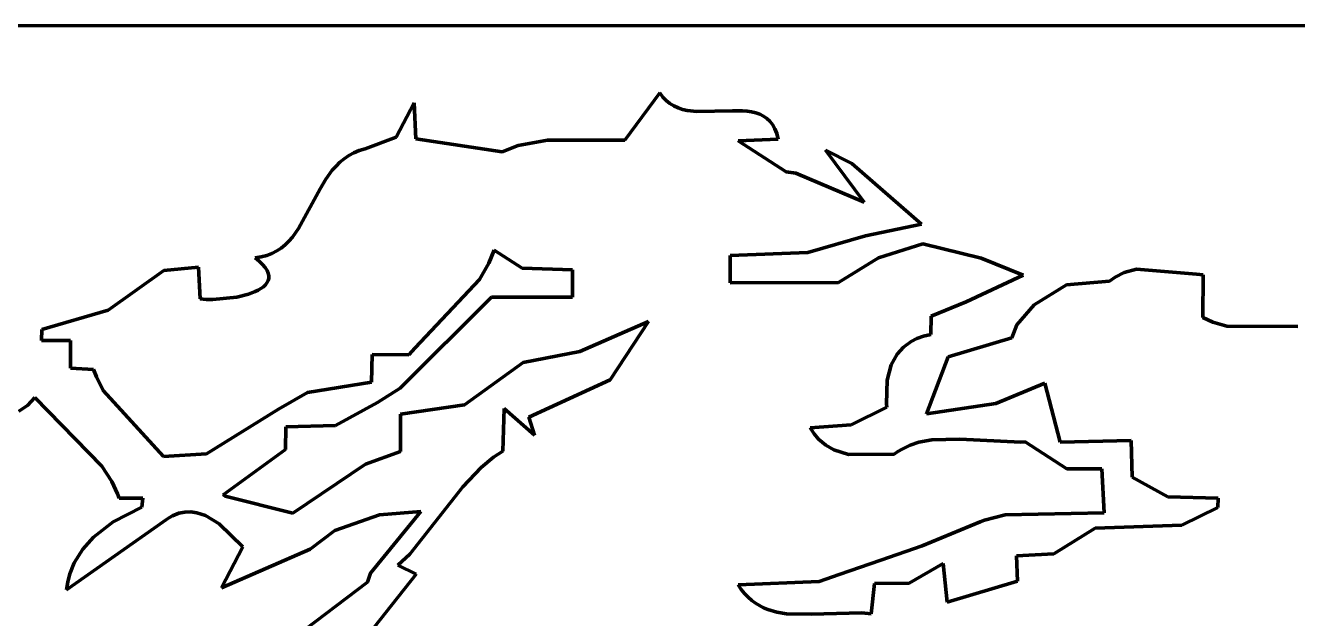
# Model space of a CAD drawing. Header units: millimetres. Extents: x 0 to 6.58, y 0 to 6.88.
# Drawn here: x 2.984 to 4.216, y 6.3 to 6.875 of the extents above; entities that cross this region are included whole.
import ezdxf

# ---------------------------------------------------------------- set-up
doc = ezdxf.new("R2010")
doc.units = ezdxf.units.MM
doc.layers.add('color#020202ff', color=7, linetype='CONTINUOUS', lineweight=100)
doc.layers.add('color#ffffffff', color=7, linetype='CONTINUOUS', lineweight=100)

msp = doc.modelspace()

# ---------------------------------------------------------------- linework, layer by layer
at = {"layer": 'color#020202ff'}
for p, q in [((3.5646, 6.7639), (3.5985, 6.8095)), ((3.5985, 6.8095), (3.6014, 6.8055)), ((3.6014, 6.8055), (3.6047, 6.8021)), ((3.6047, 6.8021), (3.6082, 6.7992)), ((3.3431, 6.7668), (3.3605, 6.7999)), ((3.3605, 6.7999), (3.3621, 6.7649)), ((3.6082, 6.7992), (3.6121, 6.7969)), ((3.6121, 6.7969), (3.6161, 6.795)), ((3.6161, 6.795), (3.6204, 6.7936)), ((3.6204, 6.7936), (3.6249, 6.7926)), ((3.6249, 6.7926), (3.6343, 6.7915)), ((3.6343, 6.7915), (3.669, 6.7923)), ((3.669, 6.7923), (3.6784, 6.7921)), ((3.6784, 6.7921), (3.6829, 6.7918)), ((3.6829, 6.7918), (3.6872, 6.7911)), ((3.6872, 6.7911), (3.6913, 6.7902)), ((3.6913, 6.7902), (3.6952, 6.7888)), ((3.6952, 6.7888), (3.6988, 6.7871)), ((3.6988, 6.7871), (3.7021, 6.7848)), ((3.7021, 6.7848), (3.705, 6.7821)), ((3.705, 6.7821), (3.7076, 6.7788)), ((3.7076, 6.7788), (3.7099, 6.7748)), ((3.3131, 6.7555), (3.3431, 6.7668)), ((3.3621, 6.7649), (3.4458, 6.7523)), ((3.4614, 6.7585), (3.4897, 6.7637)), ((3.4897, 6.7637), (3.5646, 6.7639)), ((3.713, 6.7648), (3.6742, 6.7631)), ((3.7099, 6.7748), (3.7117, 6.7702)), ((3.7117, 6.7702), (3.713, 6.7648)), ((3.2973, 6.7488), (3.3021, 6.7515)), ((3.3021, 6.7515), (3.3074, 6.7537)), ((3.3074, 6.7537), (3.3131, 6.7555)), ((3.4458, 6.7523), (3.4614, 6.7585)), ((3.6742, 6.7631), (3.7207, 6.733)), ((3.7963, 6.7035), (3.7589, 6.754)), ((3.7589, 6.754), (3.7845, 6.7412)), ((3.2813, 6.7346), (3.2849, 6.7386)), ((3.2849, 6.7386), (3.2887, 6.7424)), ((3.2887, 6.7424), (3.2928, 6.7458)), ((3.2928, 6.7458), (3.2973, 6.7488)), ((3.7845, 6.7412), (3.8519, 6.6824)), ((3.275, 6.7259), (3.2813, 6.7346)), ((3.7207, 6.733), (3.7301, 6.7319)), ((3.7301, 6.7319), (3.7963, 6.7035)), ((3.2487, 6.6781), (3.2694, 6.7166)), ((3.2694, 6.7166), (3.275, 6.7259)), ((3.2427, 6.6697), (3.2487, 6.6781)), ((3.8519, 6.6824), (3.7977, 6.6711)), ((3.2357, 6.6624), (3.2393, 6.6659)), ((3.2393, 6.6659), (3.2427, 6.6697)), ((3.7977, 6.6711), (3.7417, 6.655)), ((3.2179, 6.6521), (3.2229, 6.654)), ((3.2229, 6.654), (3.2275, 6.6564)), ((3.2275, 6.6564), (3.2318, 6.6592)), ((3.2318, 6.6592), (3.2357, 6.6624)), ((3.4379, 6.6572), (3.4328, 6.6444)), ((3.4653, 6.6397), (3.4379, 6.6572)), ((3.7417, 6.655), (3.6667, 6.6521)), ((3.8103, 6.6496), (3.8533, 6.6633)), ((3.8533, 6.6633), (3.9095, 6.6495)), ((3.1182, 6.6375), (3.1516, 6.6406)), ((3.1516, 6.6406), (3.1533, 6.6098)), ((3.2066, 6.6497), (3.2125, 6.6506)), ((3.2106, 6.6464), (3.2066, 6.6497)), ((3.2138, 6.6433), (3.2106, 6.6464)), ((3.2125, 6.6506), (3.2179, 6.6521)), ((3.2163, 6.6403), (3.2138, 6.6433)), ((3.2181, 6.6374), (3.2163, 6.6403)), ((3.4328, 6.6444), (3.4237, 6.6287)), ((3.6667, 6.6521), (3.6666, 6.6255)), ((3.7714, 6.6257), (3.8103, 6.6496)), ((3.9095, 6.6495), (3.9504, 6.6329)), ((3.0643, 6.5991), (3.1182, 6.6375)), ((3.2192, 6.6348), (3.2181, 6.6374)), ((3.2191, 6.6276), (3.2197, 6.6298)), ((3.2197, 6.6322), (3.2192, 6.6348)), ((3.2197, 6.6298), (3.2197, 6.6322)), ((3.4237, 6.6287), (3.3615, 6.5623)), ((3.5139, 6.638), (3.4653, 6.6397)), ((3.5139, 6.6114), (3.5139, 6.638)), ((3.9504, 6.6329), (3.8952, 6.6069)), ((4.0339, 6.6271), (4.0394, 6.6311)), ((4.0394, 6.6311), (4.0481, 6.6354)), ((4.0481, 6.6354), (4.0602, 6.6386)), ((4.0602, 6.6386), (4.1182, 6.6339)), ((4.1182, 6.6339), (4.1245, 6.6333)), ((4.1245, 6.6333), (4.1244, 6.5919)), ((3.2, 6.6145), (3.2066, 6.617)), ((3.2066, 6.617), (3.2096, 6.6184)), ((3.2096, 6.6184), (3.2122, 6.62)), ((3.2122, 6.62), (3.2146, 6.6217)), ((3.2146, 6.6217), (3.2165, 6.6235)), ((3.2165, 6.6235), (3.218, 6.6255)), ((3.218, 6.6255), (3.2191, 6.6276)), ((3.6666, 6.6255), (3.7714, 6.6257)), ((3.9609, 6.6041), (3.9922, 6.6236)), ((3.9922, 6.6236), (4.0339, 6.6271)), ((3.1533, 6.6098), (3.159, 6.6093)), ((3.159, 6.6093), (3.1657, 6.6092)), ((3.1657, 6.6092), (3.1888, 6.6117)), ((3.1888, 6.6117), (3.2, 6.6145)), ((3.347, 6.5234), (3.4356, 6.6114)), ((3.4356, 6.6114), (3.5139, 6.6114)), ((3.8952, 6.6069), (3.8611, 6.5932)), ((3.9441, 6.5848), (3.9609, 6.6041)), ((3, 6.5803), (3.0643, 6.5991)), ((3.8611, 6.5932), (3.861, 6.5754)), ((4.1244, 6.5919), (4.1339, 6.5872)), ((2.9998, 6.5694), (3, 6.5803)), ((3.5876, 6.5881), (3.521, 6.5589)), ((3.5504, 6.5315), (3.5876, 6.5881)), ((3.9392, 6.5722), (3.9441, 6.5848)), ((4.1339, 6.5872), (4.1474, 6.5835)), ((4.1474, 6.5835), (4.2164, 6.5832)), ((3.0277, 6.5694), (2.9998, 6.5694)), ((3.0279, 6.5426), (3.0277, 6.5694)), ((3.8418, 6.5686), (3.8344, 6.5631)), ((3.8475, 6.5715), (3.8418, 6.5686)), ((3.8539, 6.5738), (3.8475, 6.5715)), ((3.861, 6.5754), (3.8539, 6.5738)), ((3.8778, 6.5536), (3.9392, 6.5722)), ((3.3198, 6.5559), (3.3194, 6.5292)), ((3.3554, 6.5555), (3.3198, 6.5559)), ((3.3615, 6.5623), (3.3554, 6.5555)), ((3.521, 6.5589), (3.4661, 6.5482)), ((3.8284, 6.5564), (3.8226, 6.546)), ((3.8344, 6.5631), (3.8284, 6.5564)), ((3.0502, 6.5415), (3.0279, 6.5426)), ((3.0528, 6.5343), (3.0502, 6.5415)), ((3.4661, 6.5482), (3.4092, 6.5073)), ((3.8226, 6.546), (3.8185, 6.5311)), ((3.8567, 6.4986), (3.8778, 6.5536)), ((3.0595, 6.521), (3.0528, 6.5343)), ((3.3194, 6.5292), (3.2572, 6.519)), ((3.4715, 6.4952), (3.5504, 6.5315)), ((3.8185, 6.5311), (3.8179, 6.5082)), ((3.1178, 6.4572), (3.0595, 6.521)), ((3.2572, 6.519), (3.2292, 6.5031)), ((3.3251, 6.5094), (3.347, 6.5234)), ((3.9713, 6.5282), (3.9238, 6.5084)), ((3.986, 6.471), (3.9713, 6.5282)), ((2.9777, 6.5011), (2.9862, 6.5064)), ((2.9862, 6.5064), (2.9933, 6.5144)), ((2.9933, 6.5144), (3.0581, 6.4477)), ((3.2845, 6.4873), (3.3251, 6.5094)), ((3.4092, 6.5073), (3.3472, 6.4981)), ((3.8183, 6.5048), (3.7838, 6.4879)), ((3.8179, 6.5082), (3.8183, 6.5048)), ((3.9238, 6.5084), (3.8567, 6.4986)), ((3.2292, 6.5031), (3.1594, 6.4597)), ((3.3472, 6.4981), (3.3474, 6.462)), ((3.4464, 6.4621), (3.4477, 6.5035)), ((3.4477, 6.5035), (3.4772, 6.4778)), ((3.4772, 6.4778), (3.4715, 6.4952)), ((3.2361, 6.464), (3.2362, 6.4858)), ((3.2362, 6.4858), (3.2845, 6.4873)), ((3.7838, 6.4879), (3.7442, 6.485)), ((3.7442, 6.485), (3.748, 6.4791)), ((3.748, 6.4791), (3.7522, 6.474)), ((3.7522, 6.474), (3.7592, 6.468)), ((3.7592, 6.468), (3.767, 6.4635)), ((3.833, 6.4643), (3.8409, 6.4682)), ((3.8409, 6.4682), (3.8492, 6.4709)), ((3.8492, 6.4709), (3.862, 6.4734)), ((3.862, 6.4734), (3.8889, 6.4738)), ((3.8889, 6.4738), (3.9481, 6.471)), ((3.9481, 6.471), (3.9524, 6.4714)), ((3.9524, 6.4714), (3.9927, 6.445)), ((4.0549, 6.4725), (3.986, 6.471)), ((4.0559, 6.4369), (4.0549, 6.4725)), ((3.1594, 6.4597), (3.1178, 6.4572)), ((3.1756, 6.42), (3.2361, 6.464)), ((3.3474, 6.462), (3.3134, 6.4498)), ((3.4253, 6.4465), (3.4374, 6.4564)), ((3.4374, 6.4564), (3.4464, 6.4621)), ((3.767, 6.4635), (3.7812, 6.4591)), ((3.7812, 6.4591), (3.8254, 6.4592)), ((3.8254, 6.4592), (3.8291, 6.4619)), ((3.8291, 6.4619), (3.833, 6.4643)), ((3.0581, 6.4477), (3.0677, 6.433)), ((3.3134, 6.4498), (3.2431, 6.402)), ((3.4076, 6.4277), (3.4253, 6.4465)), ((3.9927, 6.445), (4.0266, 6.445)), ((4.0266, 6.445), (4.0289, 6.4024)), ((3.0677, 6.433), (3.0734, 6.4209)), ((4.0905, 6.418), (4.0559, 6.4369)), ((3.0734, 6.4209), (3.0749, 6.4167)), ((3.1776, 6.4185), (3.1756, 6.42)), ((3.2431, 6.402), (3.1776, 6.4185)), ((3.3563, 6.3624), (3.4076, 6.4277)), ((3.097, 6.408), (3.069, 6.3939)), ((3.0749, 6.4167), (3.0978, 6.4167)), ((3.0978, 6.4167), (3.097, 6.408)), ((4.1393, 6.4166), (4.0905, 6.418)), ((4.1041, 6.3905), (4.1387, 6.4077)), ((4.1387, 6.4077), (4.1393, 6.4166)), ((3.069, 6.3939), (3.0502, 6.379)), ((3.1176, 6.3936), (3.1206, 6.3959)), ((3.1206, 6.3959), (3.1237, 6.398)), ((3.1237, 6.398), (3.1267, 6.3996)), ((3.1267, 6.3996), (3.1327, 6.402)), ((3.1327, 6.402), (3.1386, 6.4032)), ((3.1386, 6.4032), (3.1444, 6.4034)), ((3.1444, 6.4034), (3.1501, 6.4026)), ((3.1501, 6.4026), (3.1585, 6.3998)), ((3.1585, 6.3998), (3.1716, 6.3918)), ((3.2836, 6.3853), (3.3269, 6.4006)), ((3.3669, 6.4039), (3.3183, 6.3439)), ((3.3269, 6.4006), (3.3669, 6.4039)), ((3.9088, 6.3938), (3.8525, 6.3706)), ((3.9128, 6.3953), (3.9088, 6.3938)), ((3.9329, 6.4006), (3.9128, 6.3953)), ((4.0289, 6.4024), (3.9329, 6.4006)), ((3.0239, 6.3277), (3.1176, 6.3936)), ((3.1716, 6.3918), (3.1945, 6.3696)), ((3.2598, 6.3672), (3.2836, 6.3853)), ((3.98, 6.3627), (4.0202, 6.3877)), ((4.0202, 6.3877), (4.1041, 6.3905)), ((3.0502, 6.379), (3.0397, 6.3672)), ((3.1945, 6.3696), (3.1741, 6.3298)), ((3.8525, 6.3706), (3.8124, 6.3566)), ((3.0397, 6.3672), (3.0314, 6.354)), ((3.1741, 6.3298), (3.2598, 6.3672)), ((3.3447, 6.3519), (3.3563, 6.3624)), ((3.944, 6.3607), (3.98, 6.3627)), ((3.9447, 6.3361), (3.944, 6.3607)), ((3.0314, 6.354), (3.027, 6.3432)), ((3.3625, 6.3431), (3.3447, 6.3519)), ((3.8124, 6.3566), (3.7721, 6.3426)), ((3.8399, 6.3343), (3.8728, 6.3534)), ((3.8728, 6.3534), (3.8766, 6.3158)), ((3.0251, 6.3356), (3.0239, 6.3277)), ((3.027, 6.3432), (3.0251, 6.3356)), ((3.3153, 6.3353), (3.2448, 6.2816)), ((3.2884, 6.2496), (3.3625, 6.3431)), ((3.3183, 6.3439), (3.3153, 6.3353)), ((3.7527, 6.3359), (3.6744, 6.3328)), ((3.6744, 6.3328), (3.6774, 6.3283)), ((3.7721, 6.3426), (3.7527, 6.3359)), ((3.8032, 6.3046), (3.8065, 6.3341)), ((3.8065, 6.3341), (3.8399, 6.3343)), ((3.8766, 6.3158), (3.9447, 6.3361)), ((3.6774, 6.3283), (3.6806, 6.3243)), ((3.6806, 6.3243), (3.6839, 6.3207)), ((3.6839, 6.3207), (3.6875, 6.3176)), ((3.6875, 6.3176), (3.6912, 6.3148)), ((3.6912, 6.3148), (3.695, 6.3125)), ((3.695, 6.3125), (3.699, 6.3104)), ((3.699, 6.3104), (3.7032, 6.3087)), ((3.7032, 6.3087), (3.7119, 6.3062)), ((3.7119, 6.3062), (3.721, 6.3047)), ((3.721, 6.3047), (3.745, 6.3041)), ((3.745, 6.3041), (3.794, 6.3056)), ((3.794, 6.3056), (3.8032, 6.3046))]:
    msp.add_line(p, q, dxfattribs=at)
at = {"layer": 'color#ffffffff'}
for p, q in [((0, 6.875), (6.5833, 6.875)), ((3.5985, 6.8095), (3.5646, 6.7639)), ((3.6014, 6.8055), (3.5985, 6.8095)), ((3.6047, 6.8021), (3.6014, 6.8055)), ((3.6082, 6.7992), (3.6047, 6.8021)), ((3.3605, 6.7999), (3.3431, 6.7668)), ((3.3621, 6.7649), (3.3605, 6.7999)), ((3.6121, 6.7969), (3.6082, 6.7992)), ((3.6161, 6.795), (3.6121, 6.7969)), ((3.6204, 6.7936), (3.6161, 6.795)), ((3.6249, 6.7926), (3.6204, 6.7936)), ((3.6343, 6.7915), (3.6249, 6.7926)), ((3.669, 6.7923), (3.6343, 6.7915)), ((3.6784, 6.7921), (3.669, 6.7923)), ((3.6829, 6.7918), (3.6784, 6.7921)), ((3.6872, 6.7911), (3.6829, 6.7918)), ((3.6913, 6.7902), (3.6872, 6.7911)), ((3.6952, 6.7888), (3.6913, 6.7902)), ((3.6988, 6.7871), (3.6952, 6.7888)), ((3.7021, 6.7848), (3.6988, 6.7871)), ((3.705, 6.7821), (3.7021, 6.7848)), ((3.7076, 6.7788), (3.705, 6.7821)), ((3.7099, 6.7748), (3.7076, 6.7788)), ((3.3431, 6.7668), (3.3131, 6.7555)), ((3.4458, 6.7523), (3.3621, 6.7649)), ((3.4897, 6.7637), (3.4614, 6.7585)), ((3.5646, 6.7639), (3.4897, 6.7637)), ((3.6742, 6.7631), (3.713, 6.7648)), ((3.7117, 6.7702), (3.7099, 6.7748)), ((3.713, 6.7648), (3.7117, 6.7702)), ((3.3021, 6.7515), (3.2973, 6.7488)), ((3.3074, 6.7537), (3.3021, 6.7515)), ((3.3131, 6.7555), (3.3074, 6.7537)), ((3.4614, 6.7585), (3.4458, 6.7523)), ((3.7207, 6.733), (3.6742, 6.7631)), ((3.7845, 6.7412), (3.7589, 6.754)), ((3.7589, 6.754), (3.7963, 6.7035)), ((3.2849, 6.7386), (3.2813, 6.7346)), ((3.2887, 6.7424), (3.2849, 6.7386)), ((3.2928, 6.7458), (3.2887, 6.7424)), ((3.2973, 6.7488), (3.2928, 6.7458)), ((3.8519, 6.6824), (3.7845, 6.7412)), ((3.2813, 6.7346), (3.275, 6.7259)), ((3.7301, 6.7319), (3.7207, 6.733)), ((3.7963, 6.7035), (3.7301, 6.7319)), ((3.2694, 6.7166), (3.2487, 6.6781)), ((3.275, 6.7259), (3.2694, 6.7166)), ((3.2487, 6.6781), (3.2427, 6.6697)), ((3.7977, 6.6711), (3.8519, 6.6824)), ((3.2393, 6.6659), (3.2357, 6.6624)), ((3.2427, 6.6697), (3.2393, 6.6659)), ((3.7417, 6.655), (3.7977, 6.6711)), ((3.2229, 6.654), (3.2179, 6.6521)), ((3.2275, 6.6564), (3.2229, 6.654)), ((3.2318, 6.6592), (3.2275, 6.6564)), ((3.2357, 6.6624), (3.2318, 6.6592)), ((3.4328, 6.6444), (3.4379, 6.6572)), ((3.4379, 6.6572), (3.4653, 6.6397)), ((3.6667, 6.6521), (3.7417, 6.655)), ((3.8533, 6.6633), (3.8103, 6.6496)), ((3.9095, 6.6495), (3.8533, 6.6633)), ((3.1516, 6.6406), (3.1182, 6.6375)), ((3.1533, 6.6098), (3.1516, 6.6406)), ((3.2125, 6.6506), (3.2066, 6.6497)), ((3.2066, 6.6497), (3.2106, 6.6464)), ((3.2106, 6.6464), (3.2138, 6.6433)), ((3.2179, 6.6521), (3.2125, 6.6506)), ((3.2138, 6.6433), (3.2163, 6.6403)), ((3.2163, 6.6403), (3.2181, 6.6374)), ((3.4237, 6.6287), (3.4328, 6.6444)), ((3.6666, 6.6255), (3.6667, 6.6521)), ((3.8103, 6.6496), (3.7714, 6.6257)), ((3.9504, 6.6329), (3.9095, 6.6495)), ((3.1182, 6.6375), (3.0643, 6.5991)), ((3.2181, 6.6374), (3.2192, 6.6348)), ((3.2197, 6.6298), (3.2191, 6.6276)), ((3.2192, 6.6348), (3.2197, 6.6322)), ((3.2197, 6.6322), (3.2197, 6.6298)), ((3.3615, 6.5623), (3.4237, 6.6287)), ((3.4653, 6.6397), (3.5139, 6.638)), ((3.5139, 6.638), (3.5139, 6.6114)), ((3.8952, 6.6069), (3.9504, 6.6329)), ((4.0394, 6.6311), (4.0339, 6.6271)), ((4.0481, 6.6354), (4.0394, 6.6311)), ((4.0602, 6.6386), (4.0481, 6.6354)), ((4.1182, 6.6339), (4.0602, 6.6386)), ((4.1245, 6.6333), (4.1182, 6.6339)), ((4.1244, 6.5919), (4.1245, 6.6333)), ((3.2066, 6.617), (3.2, 6.6145)), ((3.2096, 6.6184), (3.2066, 6.617)), ((3.2122, 6.62), (3.2096, 6.6184)), ((3.2146, 6.6217), (3.2122, 6.62)), ((3.2165, 6.6235), (3.2146, 6.6217)), ((3.218, 6.6255), (3.2165, 6.6235)), ((3.2191, 6.6276), (3.218, 6.6255)), ((3.7714, 6.6257), (3.6666, 6.6255)), ((3.9922, 6.6236), (3.9609, 6.6041)), ((4.0339, 6.6271), (3.9922, 6.6236)), ((3.159, 6.6093), (3.1533, 6.6098)), ((3.1657, 6.6092), (3.159, 6.6093)), ((3.1888, 6.6117), (3.1657, 6.6092)), ((3.2, 6.6145), (3.1888, 6.6117)), ((3.4356, 6.6114), (3.347, 6.5234)), ((3.5139, 6.6114), (3.4356, 6.6114)), ((3.8611, 6.5932), (3.8952, 6.6069)), ((3.9609, 6.6041), (3.9441, 6.5848)), ((3.0643, 6.5991), (3, 6.5803)), ((3.861, 6.5754), (3.8611, 6.5932)), ((4.1339, 6.5872), (4.1244, 6.5919)), ((3, 6.5803), (2.9998, 6.5694)), ((3.521, 6.5589), (3.5876, 6.5881)), ((3.5876, 6.5881), (3.5504, 6.5315)), ((3.9441, 6.5848), (3.9392, 6.5722)), ((4.1474, 6.5835), (4.1339, 6.5872)), ((4.2164, 6.5832), (4.1474, 6.5835)), ((2.9998, 6.5694), (3.0277, 6.5694)), ((3.0277, 6.5694), (3.0279, 6.5426)), ((3.8344, 6.5631), (3.8418, 6.5686)), ((3.8418, 6.5686), (3.8475, 6.5715)), ((3.8475, 6.5715), (3.8539, 6.5738)), ((3.8539, 6.5738), (3.861, 6.5754)), ((3.9392, 6.5722), (3.8778, 6.5536)), ((3.3194, 6.5292), (3.3198, 6.5559)), ((3.3198, 6.5559), (3.3554, 6.5555)), ((3.3554, 6.5555), (3.3615, 6.5623)), ((3.4661, 6.5482), (3.521, 6.5589)), ((3.8226, 6.546), (3.8284, 6.5564)), ((3.8284, 6.5564), (3.8344, 6.5631)), ((3.0279, 6.5426), (3.0502, 6.5415)), ((3.0502, 6.5415), (3.0528, 6.5343)), ((3.4092, 6.5073), (3.4661, 6.5482)), ((3.8185, 6.5311), (3.8226, 6.546)), ((3.8778, 6.5536), (3.8567, 6.4986)), ((3.0528, 6.5343), (3.0595, 6.521)), ((3.2572, 6.519), (3.3194, 6.5292)), ((3.5504, 6.5315), (3.4715, 6.4952)), ((3.8179, 6.5082), (3.8185, 6.5311)), ((3.0595, 6.521), (3.1178, 6.4572)), ((3.2292, 6.5031), (3.2572, 6.519)), ((3.347, 6.5234), (3.3251, 6.5094)), ((3.9238, 6.5084), (3.9713, 6.5282)), ((3.9713, 6.5282), (3.986, 6.471)), ((2.9862, 6.5064), (2.9777, 6.5011)), ((2.9933, 6.5144), (2.9862, 6.5064)), ((3.0581, 6.4477), (2.9933, 6.5144)), ((3.3251, 6.5094), (3.2845, 6.4873)), ((3.3472, 6.4981), (3.4092, 6.5073)), ((3.7838, 6.4879), (3.8183, 6.5048)), ((3.8183, 6.5048), (3.8179, 6.5082)), ((3.8567, 6.4986), (3.9238, 6.5084)), ((3.1594, 6.4597), (3.2292, 6.5031)), ((3.3474, 6.462), (3.3472, 6.4981)), ((3.4477, 6.5035), (3.4464, 6.4621)), ((3.4772, 6.4778), (3.4477, 6.5035)), ((3.4715, 6.4952), (3.4772, 6.4778)), ((3.2362, 6.4858), (3.2361, 6.464)), ((3.2845, 6.4873), (3.2362, 6.4858)), ((3.7442, 6.485), (3.7838, 6.4879)), ((3.748, 6.4791), (3.7442, 6.485)), ((3.7522, 6.474), (3.748, 6.4791)), ((3.7592, 6.468), (3.7522, 6.474)), ((3.767, 6.4635), (3.7592, 6.468)), ((3.8409, 6.4682), (3.833, 6.4643)), ((3.8492, 6.4709), (3.8409, 6.4682)), ((3.862, 6.4734), (3.8492, 6.4709)), ((3.8889, 6.4738), (3.862, 6.4734)), ((3.9481, 6.471), (3.8889, 6.4738)), ((3.9524, 6.4714), (3.9481, 6.471)), ((3.9927, 6.445), (3.9524, 6.4714)), ((3.986, 6.471), (4.0549, 6.4725)), ((4.0549, 6.4725), (4.0559, 6.4369)), ((3.1178, 6.4572), (3.1594, 6.4597)), ((3.2361, 6.464), (3.1756, 6.42)), ((3.3134, 6.4498), (3.3474, 6.462)), ((3.4374, 6.4564), (3.4253, 6.4465)), ((3.4464, 6.4621), (3.4374, 6.4564)), ((3.7812, 6.4591), (3.767, 6.4635)), ((3.8254, 6.4592), (3.7812, 6.4591)), ((3.8291, 6.4619), (3.8254, 6.4592)), ((3.833, 6.4643), (3.8291, 6.4619)), ((3.0677, 6.433), (3.0581, 6.4477)), ((3.2431, 6.402), (3.3134, 6.4498)), ((3.4253, 6.4465), (3.4076, 6.4277)), ((4.0266, 6.445), (3.9927, 6.445)), ((4.0289, 6.4024), (4.0266, 6.445)), ((3.0734, 6.4209), (3.0677, 6.433)), ((4.0559, 6.4369), (4.0905, 6.418)), ((3.0749, 6.4167), (3.0734, 6.4209)), ((3.1756, 6.42), (3.1776, 6.4185)), ((3.1776, 6.4185), (3.2431, 6.402)), ((3.4076, 6.4277), (3.3563, 6.3624)), ((3.069, 6.3939), (3.097, 6.408)), ((3.0978, 6.4167), (3.0749, 6.4167)), ((3.097, 6.408), (3.0978, 6.4167)), ((4.0905, 6.418), (4.1393, 6.4166)), ((4.1387, 6.4077), (4.1041, 6.3905)), ((4.1393, 6.4166), (4.1387, 6.4077)), ((3.0502, 6.379), (3.069, 6.3939)), ((3.1206, 6.3959), (3.1176, 6.3936)), ((3.1237, 6.398), (3.1206, 6.3959)), ((3.1267, 6.3996), (3.1237, 6.398)), ((3.1327, 6.402), (3.1267, 6.3996)), ((3.1386, 6.4032), (3.1327, 6.402)), ((3.1444, 6.4034), (3.1386, 6.4032)), ((3.1501, 6.4026), (3.1444, 6.4034)), ((3.1585, 6.3998), (3.1501, 6.4026)), ((3.1716, 6.3918), (3.1585, 6.3998)), ((3.3269, 6.4006), (3.2836, 6.3853)), ((3.3183, 6.3439), (3.3669, 6.4039)), ((3.3669, 6.4039), (3.3269, 6.4006)), ((3.8525, 6.3706), (3.9088, 6.3938)), ((3.9088, 6.3938), (3.9128, 6.3953)), ((3.9128, 6.3953), (3.9329, 6.4006)), ((3.9329, 6.4006), (4.0289, 6.4024)), ((3.1176, 6.3936), (3.0239, 6.3277)), ((3.1945, 6.3696), (3.1716, 6.3918)), ((3.2836, 6.3853), (3.2598, 6.3672)), ((4.0202, 6.3877), (3.98, 6.3627)), ((4.1041, 6.3905), (4.0202, 6.3877)), ((3.0397, 6.3672), (3.0502, 6.379)), ((3.1741, 6.3298), (3.1945, 6.3696)), ((3.8124, 6.3566), (3.8525, 6.3706)), ((3.0314, 6.354), (3.0397, 6.3672)), ((3.2598, 6.3672), (3.1741, 6.3298)), ((3.3563, 6.3624), (3.3447, 6.3519)), ((3.98, 6.3627), (3.944, 6.3607)), ((3.944, 6.3607), (3.9447, 6.3361)), ((3.027, 6.3432), (3.0314, 6.354)), ((3.3447, 6.3519), (3.3625, 6.3431)), ((3.7721, 6.3426), (3.8124, 6.3566)), ((3.8728, 6.3534), (3.8399, 6.3343)), ((3.8766, 6.3158), (3.8728, 6.3534)), ((3.0239, 6.3277), (3.0251, 6.3356)), ((3.0251, 6.3356), (3.027, 6.3432)), ((3.2448, 6.2816), (3.3153, 6.3353)), ((3.3625, 6.3431), (3.2884, 6.2496)), ((3.3153, 6.3353), (3.3183, 6.3439)), ((3.6744, 6.3328), (3.7527, 6.3359)), ((3.6774, 6.3283), (3.6744, 6.3328)), ((3.7527, 6.3359), (3.7721, 6.3426)), ((3.8065, 6.3341), (3.8032, 6.3046)), ((3.8399, 6.3343), (3.8065, 6.3341)), ((3.9447, 6.3361), (3.8766, 6.3158)), ((3.6806, 6.3243), (3.6774, 6.3283)), ((3.6839, 6.3207), (3.6806, 6.3243)), ((3.6875, 6.3176), (3.6839, 6.3207)), ((3.6912, 6.3148), (3.6875, 6.3176)), ((3.695, 6.3125), (3.6912, 6.3148)), ((3.699, 6.3104), (3.695, 6.3125)), ((3.7032, 6.3087), (3.699, 6.3104)), ((3.7119, 6.3062), (3.7032, 6.3087)), ((3.721, 6.3047), (3.7119, 6.3062)), ((3.745, 6.3041), (3.721, 6.3047)), ((3.794, 6.3056), (3.745, 6.3041)), ((3.8032, 6.3046), (3.794, 6.3056))]:
    msp.add_line(p, q, dxfattribs=at)

doc.saveas('drawing.dxf')
